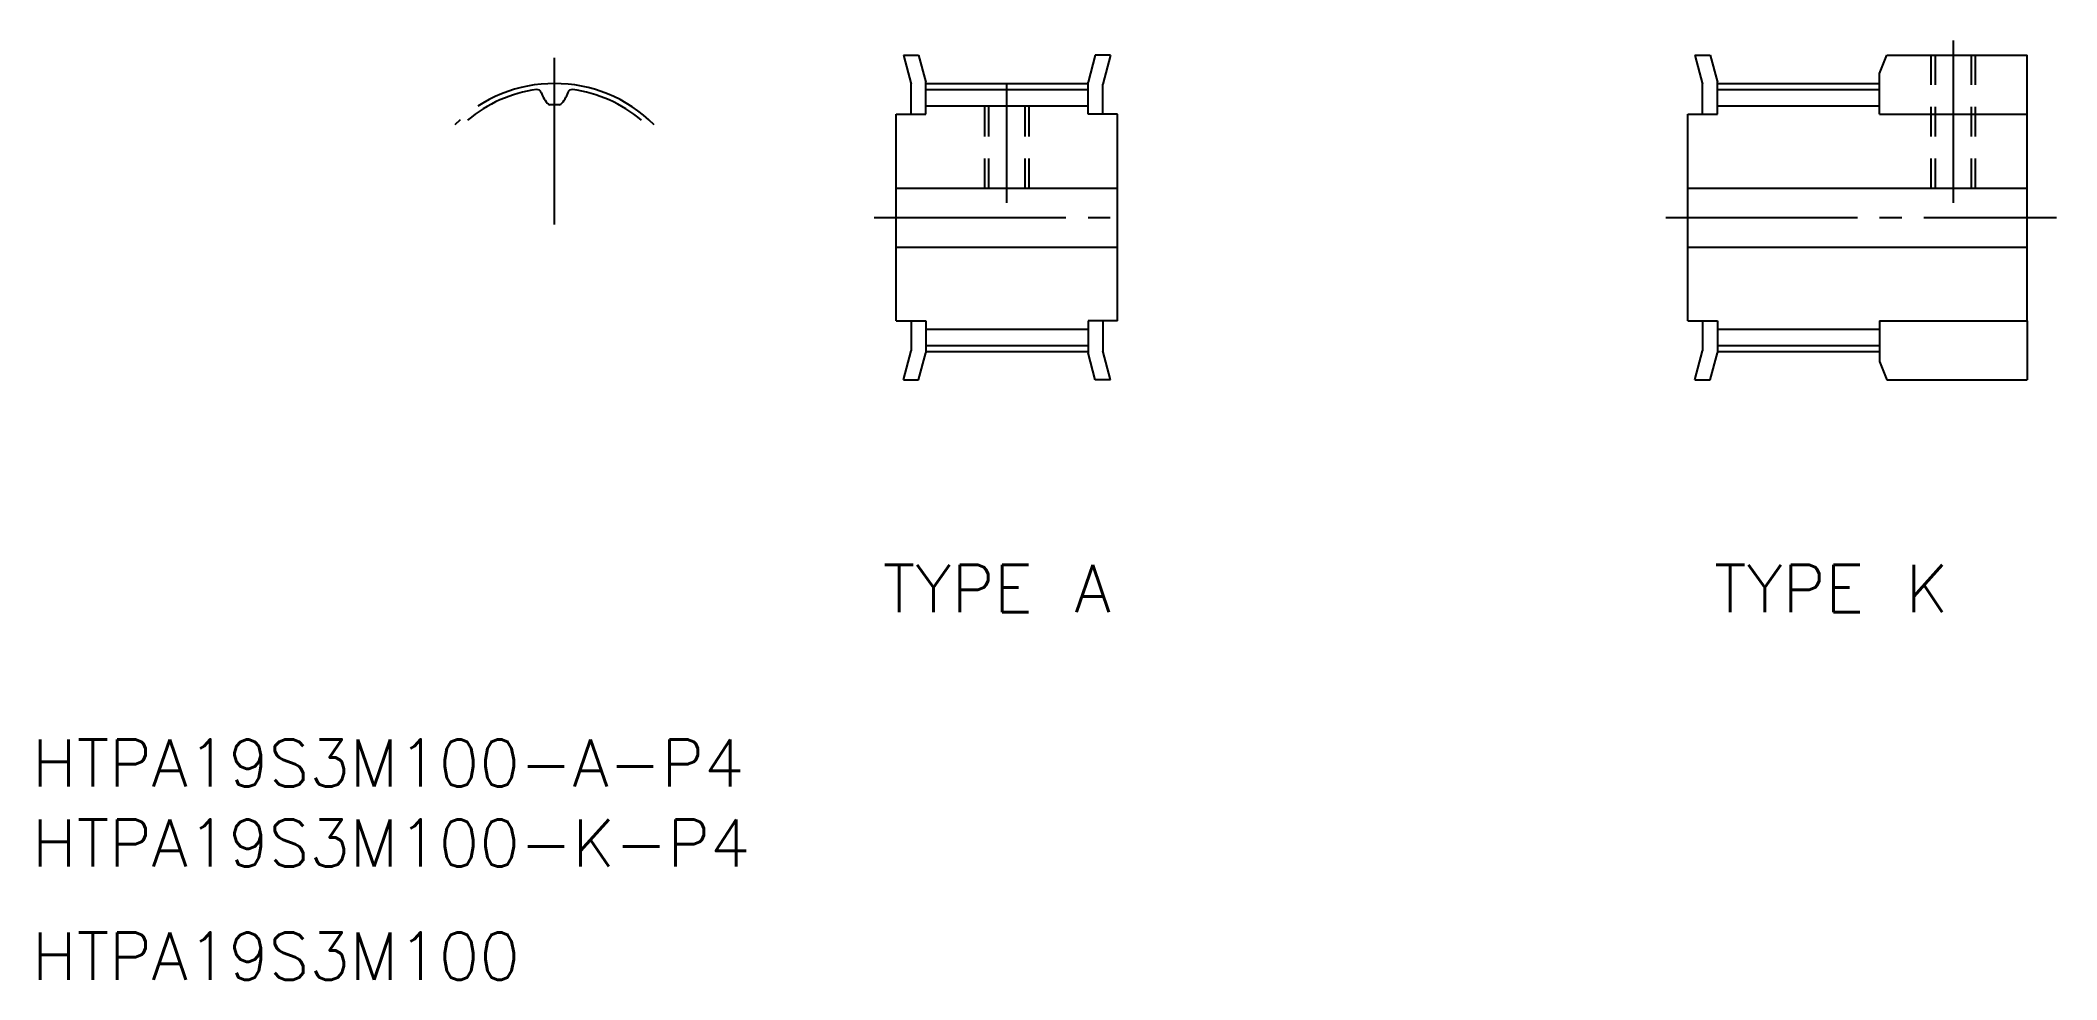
# Model space of a CAD drawing. Extents: x 46 to 183, y 128 to 191.
import ezdxf
from ezdxf.enums import TextEntityAlignment as Align

# ---------------------------------------------------------------- set-up
doc = ezdxf.new("R2010")
doc.units = 0
doc.linetypes.add('CENTER', pattern=[17.5, 13, -1.5, 1.5, -1.5])
doc.linetypes.add('DASHED', pattern=[3.5, 2, -1.5])
doc.layers.get('0').update_dxf_attribs({"linetype": 'CONTINUOUS'})
doc.layers.add('CENTER', color=1, linetype='CENTER')
doc.styles.get("Standard").update_dxf_attribs({"font": 'txt.shx', "bigfont": '@extfont2.shx'})

msp = doc.modelspace()

# ---------------------------------------------------------------- linework, layer by layer
at = {"color": 7, "linetype": 'CONTINUOUS'}
for p, q in [((104.45, 190.21), (104.97, 188.25)), ((104.45, 190.21), (105.48, 190.21)), ((105.48, 190.21), (105.97, 188.38)), ((117.46, 190.21), (116.97, 188.38)), ((118.5, 190.21), (117.46, 190.21)), ((118.5, 190.21), (117.97, 188.25)), ((158.11, 190.21), (158.63, 188.25)), ((158.11, 190.21), (159.14, 190.21)), ((159.14, 190.21), (159.63, 188.38)), ((170.63, 188.98), (171.13, 190.21)), ((171.13, 190.21), (180.63, 190.21)), ((180.63, 186.21), (180.63, 190.21)), ((170.63, 186.21), (170.63, 188.98)), ((104.97, 186.21), (104.97, 188.25)), ((105.97, 186.21), (105.97, 188.38)), ((105.97, 187.88), (116.97, 187.88)), ((116.97, 186.21), (116.97, 188.38)), ((117.97, 186.21), (117.97, 188.25)), ((158.63, 186.21), (158.63, 188.25)), ((159.63, 186.21), (159.63, 188.38)), ((159.63, 187.88), (170.63, 187.88)), ((103.97, 172.21), (103.97, 186.21)), ((103.97, 186.21), (105.97, 186.21)), ((105.97, 186.77), (116.97, 186.77)), ((118.97, 186.21), (116.97, 186.21)), ((118.97, 172.21), (118.97, 186.21)), ((157.63, 172.21), (157.63, 186.21)), ((157.63, 186.21), (159.63, 186.21)), ((159.63, 186.77), (170.63, 186.77)), ((170.63, 186.21), (180.63, 186.21)), ((180.63, 172.21), (180.63, 186.21)), ((103.97, 181.21), (118.97, 181.21)), ((157.63, 181.21), (180.63, 181.21)), ((180.63, 179.21), (180.63, 179.21)), ((103.97, 177.21), (118.97, 177.21)), ((157.63, 177.21), (180.63, 177.21)), ((180.63, 175.71), (180.63, 175.71)), ((103.97, 172.21), (105.97, 172.21)), ((104.97, 172.21), (104.97, 170.18)), ((105.97, 172.21), (105.97, 170.04)), ((105.97, 171.65), (116.97, 171.65)), ((116.97, 172.21), (116.97, 170.04)), ((118.97, 172.21), (116.97, 172.21)), ((117.97, 172.21), (117.97, 170.18)), ((157.63, 172.21), (159.63, 172.21)), ((158.63, 172.21), (158.63, 170.18)), ((159.63, 172.21), (159.63, 170.04)), ((159.63, 171.65), (170.63, 171.65)), ((170.63, 172.21), (180.63, 172.21)), ((170.63, 172.21), (170.63, 169.45)), ((180.63, 172.21), (180.63, 168.21)), ((104.45, 168.21), (104.97, 170.18)), ((105.48, 168.21), (105.97, 170.04)), ((105.97, 170.54), (116.97, 170.54)), ((117.46, 168.21), (116.97, 170.04)), ((118.5, 168.21), (117.97, 170.18)), ((158.11, 168.21), (158.63, 170.18)), ((159.14, 168.21), (159.63, 170.04)), ((159.63, 170.54), (170.63, 170.54)), ((104.45, 168.21), (105.48, 168.21)), ((118.5, 168.21), (117.46, 168.21)), ((158.11, 168.21), (159.14, 168.21)), ((170.63, 169.45), (171.13, 168.21)), ((171.13, 168.21), (180.63, 168.21))]:
    msp.add_line(p, q, dxfattribs=at)
at = {"color": 3, "linetype": 'DASHED'}
for p, q in [((174.13, 181.21), (174.13, 190.21)), ((174.41, 181.21), (174.41, 190.21)), ((176.86, 181.21), (176.86, 190.21)), ((177.13, 181.21), (177.13, 190.21)), ((109.97, 181.21), (109.97, 186.77)), ((110.25, 181.21), (110.25, 186.77)), ((112.7, 181.21), (112.7, 186.77)), ((112.97, 181.21), (112.97, 186.77))]:
    msp.add_line(p, q, dxfattribs=at)
at = {"color": 7, "linetype": 'CONTINUOUS'}
for centre, radius, start, end in [((80.8, 178.79), 9.17, 97.578, 130), ((79.63, 187.6), 0.28, 17.7837, 97.578), ((81.78, 188.29), 1.98, 197.7837, 225.2869), ((79.83, 188.29), 1.98, 314.7131, 342.2163), ((81.97, 187.6), 0.28, 82.422, 162.2163), ((80.8, 178.79), 9.17, 50, 82.422), ((80.49, 187), 0.15, 225.2869, 272.1572), ((80.8, 178.79), 8.06, 90, 92.1572), ((80.8, 178.79), 8.06, 87.8428, 90), ((81.11, 187), 0.15, 267.8428, 314.7131)]:
    msp.add_arc(centre, radius, start, end, dxfattribs=at)
at = {"layer": 'CENTER', "color": 1, "linetype": 'CENTER'}
for p, q in [((80.8, 178.74), (80.8, 190.04)), ((175.63, 180.21), (175.63, 191.21)), ((105.97, 188.29), (116.97, 188.29)), ((111.47, 180.21), (111.47, 188.27)), ((159.63, 188.29), (170.63, 188.29)), ((102.47, 179.21), (118.97, 179.21)), ((156.13, 179.21), (182.63, 179.21)), ((105.97, 170.14), (116.97, 170.14)), ((159.63, 170.14), (170.63, 170.14))]:
    msp.add_line(p, q, dxfattribs=at)
msp.add_arc((80.8, 178.74), 9.55, 45, 135, dxfattribs=at)

# ---------------------------------------------------------------- texts
at = {"color": 7, "linetype": 'CONTINUOUS'}
for s, p in [('TYPE A', (110.79, 154.07)), ('TYPE K', (167.35, 154.07))]:
    msp.add_text(s, height=3.2, dxfattribs=at).set_placement(p, align=Align.MIDDLE_CENTER)
for s, p in [('HTPA19S3M100-A-P4', (45.39, 140.65)), ('HTPA19S3M100-K-P4', (45.39, 135.23)), ('HTPA19S3M100', (45.39, 127.57))]:
    msp.add_text(s, height=3.2, dxfattribs=at).set_placement(p)

doc.saveas('drawing.dxf')
